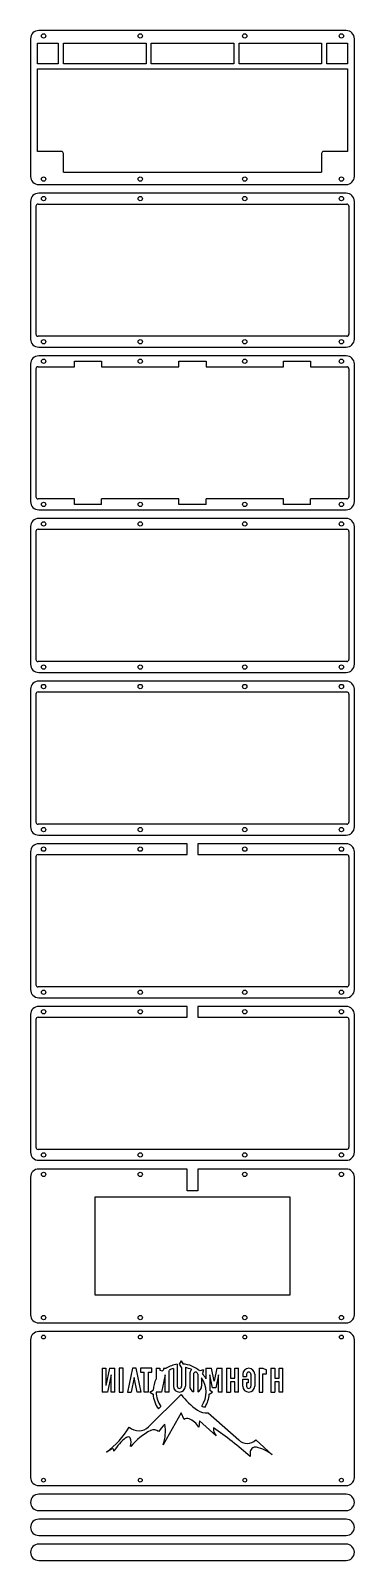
# Model space of a CAD drawing. Extents: x -1 to 298, y 0 to 1411.
import ezdxf

# ---------------------------------------------------------------- set-up
doc = ezdxf.new("R2010")
doc.units = 0
doc.header["$MEASUREMENT"] = 0

msp = doc.modelspace()

# ---------------------------------------------------------------- linework, layer by layer
at = {"linetype": 'Continuous'}
for p, q in [((-0.9, 1403.5), (-0.9, 1276.5)), ((5.6, 1399.5), (24.7, 1399.5)), ((5.6, 1380.4), (5.6, 1399.5)), ((290.3, 1411), (6.6, 1411)), ((24.7, 1399.5), (24.7, 1380.4)), ((29.4, 1399.5), (105.6, 1399.5)), ((29.4, 1380.4), (29.4, 1399.5)), ((105.6, 1399.5), (105.6, 1380.4)), ((110.4, 1399.5), (186.6, 1399.5)), ((110.4, 1380.4), (110.4, 1399.5)), ((186.6, 1399.5), (186.6, 1380.4)), ((191.4, 1399.5), (267.6, 1399.5)), ((191.4, 1380.4), (191.4, 1399.5)), ((267.6, 1399.5), (267.6, 1380.4)), ((272.3, 1399.5), (291.4, 1399.5)), ((272.3, 1380.4), (272.3, 1399.5)), ((291.4, 1399.5), (291.4, 1380.4)), ((297.8, 1276.5), (297.8, 1403.5)), ((24.7, 1380.4), (5.6, 1380.4)), ((5.6, 1375.7), (291.4, 1375.7)), ((5.6, 1299.5), (5.6, 1375.7)), ((105.6, 1380.4), (29.4, 1380.4)), ((186.6, 1380.4), (110.4, 1380.4)), ((267.6, 1380.4), (191.4, 1380.4)), ((291.4, 1380.4), (272.3, 1380.4)), ((291.4, 1375.7), (291.4, 1299.5)), ((27.4, 1299.5), (5.6, 1299.5)), ((291.4, 1299.5), (269.6, 1299.5)), ((29.4, 1280.4), (29.4, 1297.5)), ((267.6, 1297.5), (267.6, 1280.4)), ((29.4, 1280.4), (267.6, 1280.4)), ((6.6, 1269), (290.3, 1269)), ((290.3, 1261), (6.6, 1261)), ((-0.9, 1253.5), (-0.9, 1126.5)), ((4.1, 1249), (4.1, 1131)), ((6.1, 1251), (290.8, 1251)), ((292.8, 1249), (292.8, 1131)), ((297.8, 1126.5), (297.8, 1253.5)), ((290.8, 1129), (6.1, 1129)), ((6.6, 1119), (290.3, 1119)), ((-0.9, 1103.5), (-0.9, 976.5)), ((6.1, 1101), (39.6, 1101)), ((290.3, 1111), (6.6, 1111)), ((39.6, 1101), (39.6, 1106)), ((39.6, 1106), (64.6, 1106)), ((64.6, 1106), (64.6, 1101)), ((64.6, 1101), (136, 1101)), ((136, 1101), (136, 1106)), ((136, 1106), (161, 1106)), ((161, 1106), (161, 1101)), ((161, 1101), (232.3, 1101)), ((232.3, 1101), (232.3, 1106)), ((232.3, 1106), (257.3, 1106)), ((257.3, 1106), (257.3, 1101)), ((257.3, 1101), (290.8, 1101)), ((297.8, 976.5), (297.8, 1103.5)), ((4.1, 1099), (4.1, 981)), ((292.8, 1099), (292.8, 981)), ((39.6, 979), (6.1, 979)), ((39.6, 974), (39.6, 979)), ((64.6, 974), (39.6, 974)), ((136, 979), (64.6, 979)), ((64.6, 974), (64.6, 979)), ((136, 974), (136, 979)), ((161, 974), (136, 974)), ((232.3, 979), (161, 979)), ((161, 974), (161, 979)), ((232.3, 974), (232.3, 979)), ((257.3, 974), (232.3, 974)), ((290.8, 979), (257.3, 979)), ((257.3, 974), (257.3, 979)), ((6.6, 969), (290.3, 969)), ((290.3, 961), (6.6, 961)), ((-0.9, 953.5), (-0.9, 826.5)), ((4.1, 949), (4.1, 831)), ((6.1, 951), (290.8, 951)), ((292.8, 949), (292.8, 831)), ((297.8, 826.5), (297.8, 953.5)), ((290.8, 829), (6.1, 829)), ((6.6, 819), (290.3, 819)), ((290.3, 811), (6.6, 811)), ((-0.9, 803.5), (-0.9, 676.5)), ((4.1, 799), (4.1, 681)), ((6.1, 801), (290.8, 801)), ((292.8, 799), (292.8, 681)), ((297.8, 676.5), (297.8, 803.5)), ((290.8, 679), (6.1, 679)), ((6.6, 669), (290.3, 669)), ((-0.9, 653.5), (-0.9, 526.5)), ((6.1, 651), (143.5, 651)), ((143.5, 661), (6.6, 661)), ((143.5, 651), (143.5, 661)), ((290.3, 661), (153.5, 661)), ((153.5, 661), (153.5, 651)), ((153.5, 651), (290.8, 651)), ((297.8, 526.5), (297.8, 653.5)), ((4.1, 649), (4.1, 531)), ((292.8, 649), (292.8, 531)), ((290.8, 529), (6.1, 529)), ((6.6, 519), (290.3, 519)), ((143.5, 511), (6.6, 511)), ((143.5, 501), (143.5, 511)), ((290.3, 511), (153.5, 511)), ((153.5, 511), (153.5, 501)), ((-0.9, 503.5), (-0.9, 376.5)), ((4.1, 499), (4.1, 381)), ((6.1, 501), (143.5, 501)), ((153.5, 501), (290.8, 501)), ((292.8, 499), (292.8, 381)), ((297.8, 376.5), (297.8, 503.5)), ((290.8, 379), (6.1, 379)), ((6.6, 369), (290.3, 369)), ((-0.9, 353.5), (-0.9, 226.5)), ((143.5, 361), (6.6, 361)), ((143.5, 341), (143.5, 361)), ((290.3, 361), (153.5, 361)), ((153.5, 361), (153.5, 341)), ((297.8, 226.5), (297.8, 353.5)), ((153.5, 341), (143.5, 341)), ((238.5, 335), (58.5, 335)), ((58.5, 335), (58.5, 245)), ((238.5, 245), (238.5, 335)), ((58.5, 245), (238.5, 245)), ((6.6, 219), (290.3, 219)), ((-0.9, 203.5), (-0.9, 76.5)), ((290.3, 211), (6.6, 211)), ((297.8, 76.5), (297.8, 203.5)), ((138, 184.2), (136.3, 181.1)), ((138, 184.2), (139.8, 181.1)), ((65.1, 177.2), (65.1, 155.2)), ((65.1, 177.2), (68.6, 177.2)), ((71.9, 177.2), (68.6, 161.2)), ((68.6, 177.2), (68.6, 161.2)), ((73.4, 171.2), (70.1, 155.2)), ((71.9, 177.2), (76.9, 177.2)), ((73.4, 155.2), (73.4, 171.2)), ((76.9, 155.2), (76.9, 177.2)), ((84.4, 177.2), (80.9, 177.2)), ((80.9, 177.2), (80.9, 155.2)), ((84.4, 155.2), (84.4, 177.2)), ((93, 177.2), (88.4, 155.2)), ((96.5, 177.2), (93, 177.2)), ((101.1, 155.2), (96.5, 177.2)), ((111, 177.2), (100.5, 177.2)), ((100.5, 177.2), (100.5, 173.7)), ((100.5, 173.7), (104, 173.7)), ((104, 155.2), (104, 173.7)), ((107.5, 173.7), (111, 173.7)), ((107.5, 173.7), (107.5, 155.2)), ((111, 173.7), (111, 177.2)), ((115, 177.2), (115, 167.3)), ((115, 177.2), (118.5, 177.2)), ((118.5, 177.2), (118.5, 175.4)), ((118.5, 175.4), (120.9, 174.8)), ((123.4, 171.2), (120, 155.2)), ((121.9, 177.2), (121.5, 175.2)), ((121.9, 177.2), (124.2, 177.2)), ((123.4, 155.2), (123.4, 171.2)), ((126.9, 155.2), (126.9, 175.3)), ((130.9, 177), (130.9, 160.7)), ((134.4, 180.9), (134.4, 160.7)), ((136.3, 181.1), (138.4, 177.5)), ((138.4, 177.5), (138.4, 160.7)), ((141.9, 177.9), (141.9, 160.7)), ((145.9, 171.7), (145.9, 160.7)), ((149.4, 171.7), (149.4, 155.6)), ((153.4, 171.7), (153.4, 155.6)), ((158.5, 175.7), (155.1, 174.8)), ((158.5, 175.7), (157.6, 172.3)), ((160.9, 177.2), (160.9, 167.6)), ((160.9, 177.2), (165.9, 177.2)), ((164.4, 171.2), (164.4, 156.7)), ((166.9, 159.2), (164.4, 171.2)), ((168.4, 165.2), (165.9, 177.2)), ((170.9, 177.2), (168.4, 165.2)), ((172.4, 171.2), (169.9, 159.2)), ((170.9, 177.2), (175.9, 177.2)), ((172.4, 155.2), (172.4, 171.2)), ((175.9, 155.2), (175.9, 177.2)), ((179.9, 177.2), (179.9, 155.2)), ((179.9, 177.2), (183.4, 177.2)), ((183.4, 177.2), (183.4, 168.2)), ((187.4, 168.2), (187.4, 177.2)), ((187.4, 177.2), (190.9, 177.2)), ((190.9, 155.2), (190.9, 177.2)), ((194.9, 171.7), (194.9, 169.7)), ((194.9, 169.7), (198.4, 169.7)), ((198.4, 171.7), (198.4, 169.7)), ((202.4, 171.7), (202.4, 160.7)), ((205.9, 171.7), (205.9, 160.7)), ((209.9, 177.2), (209.9, 155.2)), ((209.9, 177.2), (213.4, 177.2)), ((213.4, 177.2), (216.9, 175.7)), ((213.4, 155.2), (213.4, 172.2)), ((213.4, 172.2), (216.9, 172.2)), ((216.9, 172.2), (216.9, 175.7)), ((220.9, 177.2), (220.9, 155.2)), ((220.9, 177.2), (224.4, 177.2)), ((224.4, 177.2), (224.4, 168.2)), ((228.4, 168.2), (228.4, 177.2)), ((228.4, 177.2), (231.9, 177.2)), ((231.9, 155.2), (231.9, 177.2)), ((94.8, 168.8), (91.9, 155.2)), ((97.6, 155.2), (94.8, 168.8)), ((109, 155.2), (112.1, 156.9)), ((156.9, 168.4), (156.9, 160.7)), ((167, 155.2), (164.4, 156.7)), ((169.9, 159.2), (166.9, 159.2)), ((183.4, 168.2), (187.4, 168.2)), ((187.4, 164.7), (183.4, 164.7)), ((183.4, 164.7), (183.4, 155.2)), ((187.4, 155.2), (187.4, 164.7)), ((194.9, 160.7), (194.9, 167.2)), ((194.9, 167.2), (198.4, 167.2)), ((198.4, 167.2), (199.9, 167.2)), ((198.4, 163.7), (198.4, 160.7)), ((199.9, 163.7), (198.4, 163.7)), ((199.9, 167.2), (199.9, 163.7)), ((224.4, 168.2), (228.4, 168.2)), ((228.4, 164.7), (224.4, 164.7)), ((224.4, 164.7), (224.4, 155.2)), ((228.4, 155.2), (228.4, 164.7)), ((70.1, 155.2), (65.1, 155.2)), ((76.9, 155.2), (73.4, 155.2)), ((80.9, 155.2), (84.4, 155.2)), ((88.4, 155.2), (91.9, 155.2)), ((101.1, 155.2), (97.6, 155.2)), ((107.5, 155.2), (104, 155.2)), ((108, 123.2), (138, 153.1)), ((109, 155.2), (112.1, 153.4)), ((120, 155.2), (115, 155.2)), ((117.1, 139.7), (119.3, 141.9)), ((126.9, 155.2), (123.4, 155.2)), ((164, 153.4), (167, 155.2)), ((175.9, 155.2), (172.4, 155.2)), ((179.9, 155.2), (183.4, 155.2)), ((190.9, 155.2), (187.4, 155.2)), ((209.9, 155.2), (213.4, 155.2)), ((220.9, 155.2), (224.4, 155.2)), ((231.9, 155.2), (228.4, 155.2)), ((138, 136.1), (121.5, 106.5)), ((140.7, 130), (138, 136.1)), ((154.8, 128.8), (154.2, 122.9)), ((170.4, 115), (154.8, 128.8)), ((163, 136.2), (191.1, 111.2)), ((73.8, 102.6), (69.1, 99.8)), ((201.6, 99.2), (201.6, 95.8)), ((206.8, 111.1), (222.1, 97.4)), ((6.6, 69), (290.3, 69)), ((290.3, 61), (6.6, 61)), ((6.6, 46), (290.3, 46)), ((290.3, 38), (6.6, 38)), ((6.6, 23), (290.3, 23)), ((290.3, 15), (6.6, 15)), ((6.6, 0), (290.3, 0))]:
    msp.add_line(p, q, dxfattribs=at)
for centre, radius in [((11.1, 1406), 2), ((100.3, 1406), 2), ((196.7, 1406), 2), ((285.8, 1406), 2), ((11.1, 1274), 2), ((100.3, 1274), 2), ((196.7, 1274), 2), ((285.8, 1274), 2), ((11.1, 1256), 2), ((100.3, 1256), 2), ((196.7, 1256), 2), ((285.8, 1256), 2), ((11.1, 1124), 2), ((100.3, 1124), 2), ((196.7, 1124), 2), ((285.8, 1124), 2), ((11.1, 1106), 2), ((100.3, 1106), 2), ((196.7, 1106), 2), ((285.8, 1106), 2), ((11.1, 974), 2), ((100.3, 974), 2), ((196.7, 974), 2), ((285.8, 974), 2), ((11.1, 956), 2), ((100.3, 956), 2), ((196.7, 956), 2), ((285.8, 956), 2), ((11.1, 824), 2), ((100.3, 824), 2), ((196.7, 824), 2), ((285.8, 824), 2), ((11.1, 806), 2), ((100.3, 806), 2), ((196.7, 806), 2), ((285.8, 806), 2), ((11.1, 674), 2), ((100.3, 674), 2), ((196.7, 674), 2), ((285.8, 674), 2), ((11.1, 656), 2), ((100.3, 656), 2), ((196.7, 656), 2), ((285.8, 656), 2), ((11.1, 524), 2), ((100.3, 524), 2), ((196.7, 524), 2), ((285.8, 524), 2), ((11.1, 506), 2), ((100.3, 506), 2), ((196.7, 506), 2), ((285.8, 506), 2), ((11.1, 374), 2), ((100.3, 374), 2), ((196.7, 374), 2), ((285.8, 374), 2), ((11.1, 356), 2), ((100.3, 356), 2), ((196.7, 356), 2), ((285.8, 356), 2), ((11.1, 224), 2), ((100.3, 224), 2), ((196.7, 224), 2), ((285.8, 224), 2), ((11.1, 206), 1.75), ((100.3, 206), 1.75), ((196.7, 206), 1.75), ((285.8, 206), 1.75), ((11.1, 74), 1.75), ((100.3, 74), 1.75), ((196.7, 74), 1.75), ((285.8, 74), 1.75)]:
    msp.add_circle(centre, radius, dxfattribs=at)
for centre, radius, start, end in [((6.6, 1403.5), 7.5, 90, 180), ((290.3, 1403.5), 7.5, 0, 90), ((27.4, 1297.5), 2, 0, 90), ((269.6, 1297.5), 2, 90, 180), ((6.6, 1276.5), 7.5, 180, 270), ((290.3, 1276.5), 7.5, 270, 0), ((6.6, 1253.5), 7.5, 90, 180), ((290.3, 1253.5), 7.5, 0, 90), ((6.1, 1249), 2, 90, 180), ((290.8, 1249), 2, 0, 90), ((6.1, 1131), 2, 180, 270), ((290.8, 1131), 2, 270, 0), ((6.6, 1126.5), 7.5, 180, 270), ((290.3, 1126.5), 7.5, 270, 0), ((6.6, 1103.5), 7.5, 90, 180), ((6.1, 1099), 2, 90, 180), ((290.3, 1103.5), 7.5, 360, 90), ((290.8, 1099), 2, 0, 90), ((6.6, 976.5), 7.5, 180, 270), ((6.1, 981), 2, 180, 270), ((290.3, 976.5), 7.5, 270, 360), ((290.8, 981), 2, 270, 0), ((6.6, 953.5), 7.5, 90, 180), ((290.3, 953.5), 7.5, 0, 90), ((6.1, 949), 2, 90, 180), ((290.8, 949), 2, 0, 90), ((6.6, 826.5), 7.5, 180, 270), ((6.1, 831), 2, 180, 270), ((290.3, 826.5), 7.5, 270, 0), ((290.8, 831), 2, 270, 0), ((6.6, 803.5), 7.5, 90, 180), ((290.3, 803.5), 7.5, 0, 90), ((6.1, 799), 2, 90, 180), ((290.8, 799), 2, 0, 90), ((6.1, 681), 2, 180, 270), ((290.8, 681), 2, 270, 0), ((6.6, 676.5), 7.5, 180, 270), ((290.3, 676.5), 7.5, 270, 0), ((6.6, 653.5), 7.5, 90, 180), ((6.1, 649), 2, 90, 180), ((290.3, 653.5), 7.5, 0, 90), ((290.8, 649), 2, 0, 90), ((6.6, 526.5), 7.5, 180, 270), ((6.1, 531), 2, 180, 270), ((290.3, 526.5), 7.5, 270, 0), ((290.8, 531), 2, 270, 0), ((6.6, 503.5), 7.5, 90, 180), ((290.3, 503.5), 7.5, 0, 90), ((6.1, 499), 2, 90, 180), ((290.8, 499), 2, 0, 90), ((6.6, 376.5), 7.5, 180, 270), ((6.1, 381), 2, 180, 270), ((290.3, 376.5), 7.5, 270, 0), ((290.8, 381), 2, 270, 0), ((6.6, 353.5), 7.5, 90, 180), ((290.3, 353.5), 7.5, 0, 90), ((6.6, 226.5), 7.5, 180, 270), ((290.3, 226.5), 7.5, 270, 0), ((6.6, 203.5), 7.5, 90, 180), ((290.3, 203.5), 7.5, 0, 90), ((138, 155.2), 26, 129.6116, 131.1036), ((138, 155.2), 26, 98.1072, 122.2042), ((138, 155.2), 23, 108.1553, 119.0457), ((138, 155.2), 26, 48.8964, 86.1036), ((138, 155.2), 23, 64.5834, 80.4059), ((151.4, 171.7), 5.5, 129.0074, 180), ((151.4, 171.7), 2, 0, 180), ((138, 155.2), 26, 28.5734, 41.1036), ((200.4, 171.7), 5.5, 0, 180), ((200.4, 171.7), 2, 0, 180), ((138, 155.2), 26, 152.2042, 176.1036), ((136.4, 160.7), 5.5, 180, 0), ((136.4, 160.7), 2, 180, 0), ((151.4, 160.7), 5.5, 180, 248.6763), ((151.4, 160.7), 5.5, 291.3237, 0), ((138, 155.2), 23, 325.829, 35.0311), ((200.4, 160.7), 5.5, 180, 0), ((200.4, 160.7), 2, 180, 0), ((138, 155.2), 26, 183.8964, 216.489), ((138, 155.2), 23, 180, 215.3776), ((184.6, 186.4), 57.2, 215.6173, 236.5682), ((162.5, 156.2), 15, 248.7664, 260.8518), ((138, 155.2), 26, 328.088, 356.1036), ((143.7, 125.4), 5.51, 72.7774, 122.2562), ((138.4, 113.7), 18.3, 30.2201, 67.831), ((161.3, 151.1), 15, 236.2806, 276.316), ((19.9, 165.8), 82.3, 306.6729, 328.6176), ((120.1, 72.9), 52.1, 129.2772, 147.6146), ((89.1, 111.2), 2.78, 43.1037, 134.2272), ((99, 132.9), 13.3, 228.4585, 312.7593), ((77.2, 108.5), 14.6, 346.4547, 18.4572), ((138.1, 65.8), 61, 117.5222, 139.8735), ((112.7, 113.6), 6.92, 48.7289, 114.0184), ((141.1, 104.6), 27.7, 130.8103, 149.1753), ((84.2, 118.9), 39.3, 341.5966, 9.7616), ((176, 121.1), 8.28, 171.3331, 227.0384), ((-19.7, -150.4), 331, 48.0519, 55.4939), ((74.5, 101.2), 1.6, 346.1947, 116.7686), ((199, 118.7), 10.9, 223.3903, 316.0446), ((206.6, 99.5), 5.07, 79.7954, 183.5981), ((200.3, 71), 34.2, 50.5146, 77.8443), ((6.6, 76.5), 7.5, 180, 270), ((290.3, 76.5), 7.5, 270, 0), ((6.6, 53.5), 7.5, 90, 180), ((290.3, 53.5), 7.5, 0, 90), ((6.6, 53.5), 7.5, 180, 270), ((290.3, 53.5), 7.5, 270, 0), ((6.6, 30.5), 7.5, 90, 180), ((6.6, 30.5), 7.5, 180, 270), ((290.3, 30.5), 7.5, 0, 90), ((290.3, 30.5), 7.5, 270, 0), ((6.6, 7.5), 7.5, 90, 180), ((290.3, 7.5), 7.5, 0, 90), ((6.6, 7.5), 7.5, 180, 270), ((290.3, 7.5), 7.5, 270, 0)]:
    msp.add_arc(centre, radius, start, end, dxfattribs=at)

doc.saveas('drawing.dxf')
